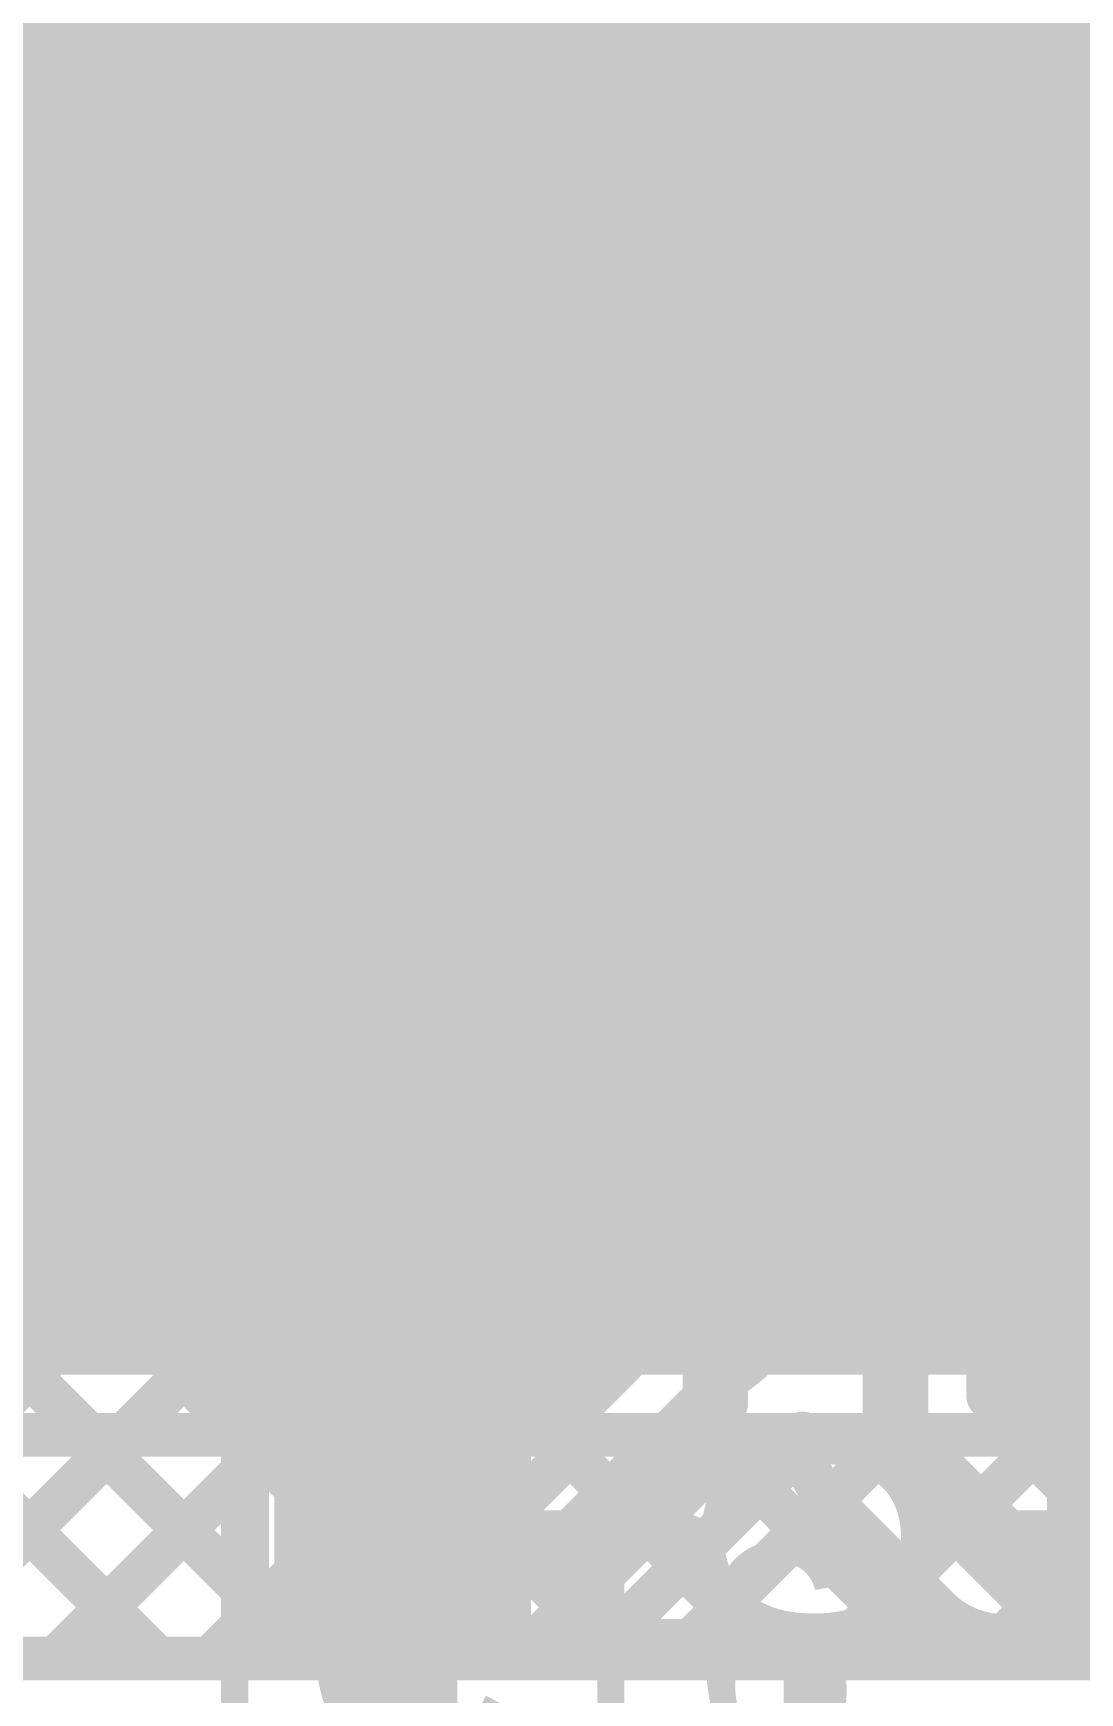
# Model space of a CAD drawing. Header units: millimetres. Extents: x 0 to 214, y 0 to 214.
# Drawn here: x 3.6401 to 3.8318, y 0.1417 to 0.4457 of the extents above; entities that cross this region are included whole.
import ezdxf

# ---------------------------------------------------------------- set-up
doc = ezdxf.new("R2010")
doc.units = ezdxf.units.MM
doc.header["$MEASUREMENT"] = 0
for name, color, linetype in [('BottomLayer', 5, 'Continuous'), ('BottomOverlay', 54, 'Continuous'), ('BottomPaste', 16, 'Continuous'), ('BottomSolder', 6, 'Continuous'), ('TopLayer', 1, 'Continuous'), ('TopOverlay', 2, 'Continuous'), ('TopPaste', 8, 'Continuous'), ('TopSolder', 216, 'Continuous'), ('ViaHoleLayer', 16, 'Continuous')]:
    doc.layers.add(name, color=color, linetype=linetype)
doc.styles.add('Arial', font='', dxfattribs={"height": 0.2})
doc.styles.get('Arial').set_extended_font_data('Arial')

# ---------------------------------------------------------------- blocks, each defined once
blk = doc.blocks.new('VT1H471MI135000CE0_136')
at = {"layer": 'TopLayer'}
blk.add_hatch(color=1, dxfattribs=at).paths.add_polyline_path([(0.08051, 0.03445), (0.32461, 0.03445), (0.32461, -0.03445), (0.08051, -0.03445)])
at = {"layer": 'TopPaste'}
blk.add_hatch(color=8, dxfattribs=at).paths.add_polyline_path([(0.08051, 0.03445), (0.32461, 0.03445), (0.32461, -0.03445), (0.08051, -0.03445)])
at = {"layer": 'TopSolder'}
blk.add_hatch(color=216, dxfattribs=at).paths.add_polyline_path([(0.07651, 0.03845), (0.32861, 0.03845), (0.32861, -0.03845), (0.07651, -0.03845)])
at = {"layer": 'TopOverlay'}
for points, const_width in [([(0.269, 0.043), (0.269, 0.27)], 0.005), ([(0.28422, 0.057), (0.34422, 0.057)], 0.01), ([(0.26758, -0.268), (0.26758, -0.042)], 0.005)]:
    blk.add_lwpolyline(points, dxfattribs=dict(at, const_width=const_width))
for points, const_width in [([(0.28172, 0.057, 1), (0.28672, 0.057, 1)], 0.005), ([(0.34172, 0.057, 1), (0.34672, 0.057, 1)], 0.005), ([(0.26775, 0.043, 1), (0.27025, 0.043, 1)], 0.0025), ([(0.26633, -0.042, 1), (0.26883, -0.042, 1)], 0.0025)]:
    blk.add_lwpolyline(points, format="xyb", close=True, dxfattribs=dict(at, const_width=const_width))
blk = doc.blocks.new('UWX1E101MCL1GB_137')
at = {"layer": 'TopOverlay', "const_width": 0.005}
for points in [[(0.168, -0.17), (0.168, -0.081)], [(0.168, -0.17), (-0.124, -0.17)]]:
    blk.add_lwpolyline(points, dxfattribs=at)
at = {"layer": 'TopOverlay', "const_width": 0.0025}
blk.add_lwpolyline([(0.16675, -0.17, 1), (0.16925, -0.17, 1)], format="xyb", close=True, dxfattribs=at)
blk.add_lwpolyline([(0.16675, -0.17, 1), (0.16925, -0.17, 1)], format="xyb", close=True, dxfattribs=at)
blk = doc.blocks.new('RES_0603_B_157')
at = {"layer": 'BottomLayer'}
for points in [[(-0.045, -0.0175), (-0.045, 0.0175), (-0.015, 0.0175), (-0.015, -0.0175)], [(0.015, -0.0175), (0.015, 0.0175), (0.045, 0.0175), (0.045, -0.0175)]]:
    blk.add_hatch(color=5, dxfattribs=at).paths.add_polyline_path(points)
at = {"layer": 'BottomPaste'}
for points in [[(-0.045, -0.0175), (-0.045, 0.0175), (-0.015, 0.0175), (-0.015, -0.0175)], [(0.015, -0.0175), (0.015, 0.0175), (0.045, 0.0175), (0.045, -0.0175)]]:
    blk.add_hatch(color=16, dxfattribs=at).paths.add_polyline_path(points)
at = {"layer": 'BottomSolder'}
for points in [[(-0.049, -0.0215), (-0.049, 0.0215), (-0.011, 0.0215), (-0.011, -0.0215)], [(0.011, -0.0215), (0.011, 0.0215), (0.049, 0.0215), (0.049, -0.0215)]]:
    blk.add_hatch(color=6, dxfattribs=at).paths.add_polyline_path(points)
at = {"layer": 'BottomOverlay', "const_width": 0.005}
for points in [[(-0.049, 0.021), (0.049, 0.021)], [(-0.049, 0.021), (-0.049, -0.021)], [(0.049, 0.021), (0.049, -0.021)], [(-0.049, -0.021), (0.049, -0.021)]]:
    blk.add_lwpolyline(points, dxfattribs=at)
at = {"layer": 'BottomOverlay', "const_width": 0.0025}
for points in [[(-0.05025, 0.021, 1), (-0.04775, 0.021, 1)], [(-0.05025, 0.021, 1), (-0.04775, 0.021, 1)], [(0.04775, 0.021, 1), (0.05025, 0.021, 1)], [(0.04775, 0.021, 1), (0.05025, 0.021, 1)], [(-0.05025, -0.021, 1), (-0.04775, -0.021, 1)], [(-0.05025, -0.021, 1), (-0.04775, -0.021, 1)], [(0.04775, -0.021, 1), (0.05025, -0.021, 1)], [(0.04775, -0.021, 1), (0.05025, -0.021, 1)]]:
    blk.add_lwpolyline(points, format="xyb", close=True, dxfattribs=at)
blk = doc.blocks.new('RES_0603_B_158')
at = {"layer": 'BottomLayer'}
for points in [[(-0.045, -0.0175), (-0.045, 0.0175), (-0.015, 0.0175), (-0.015, -0.0175)], [(0.015, -0.0175), (0.015, 0.0175), (0.045, 0.0175), (0.045, -0.0175)]]:
    blk.add_hatch(color=5, dxfattribs=at).paths.add_polyline_path(points)
at = {"layer": 'BottomPaste'}
for points in [[(-0.045, -0.0175), (-0.045, 0.0175), (-0.015, 0.0175), (-0.015, -0.0175)], [(0.015, -0.0175), (0.015, 0.0175), (0.045, 0.0175), (0.045, -0.0175)]]:
    blk.add_hatch(color=16, dxfattribs=at).paths.add_polyline_path(points)
at = {"layer": 'BottomSolder'}
for points in [[(-0.049, -0.0215), (-0.049, 0.0215), (-0.011, 0.0215), (-0.011, -0.0215)], [(0.011, -0.0215), (0.011, 0.0215), (0.049, 0.0215), (0.049, -0.0215)]]:
    blk.add_hatch(color=6, dxfattribs=at).paths.add_polyline_path(points)
at = {"layer": 'BottomOverlay', "const_width": 0.005}
for points in [[(-0.049, 0.021), (-0.049, -0.021)], [(-0.049, 0.021), (0.049, 0.021)], [(0.049, 0.021), (0.049, -0.021)], [(-0.049, -0.021), (0.049, -0.021)]]:
    blk.add_lwpolyline(points, dxfattribs=at)
at = {"layer": 'BottomOverlay', "const_width": 0.0025}
for points in [[(-0.05025, 0.021, 1), (-0.04775, 0.021, 1)], [(-0.05025, 0.021, 1), (-0.04775, 0.021, 1)], [(0.04775, 0.021, 1), (0.05025, 0.021, 1)], [(0.04775, 0.021, 1), (0.05025, 0.021, 1)], [(-0.05025, -0.021, 1), (-0.04775, -0.021, 1)], [(-0.05025, -0.021, 1), (-0.04775, -0.021, 1)], [(0.04775, -0.021, 1), (0.05025, -0.021, 1)], [(0.04775, -0.021, 1), (0.05025, -0.021, 1)]]:
    blk.add_lwpolyline(points, format="xyb", close=True, dxfattribs=at)

msp = doc.modelspace()

# ---------------------------------------------------------------- hatches: boundary and pattern name
at = {"layer": 'BottomLayer'}
h = msp.add_hatch(color=5, dxfattribs=at)
edge = h.paths.add_edge_path()
edge.add_arc((3.70773, 0.30258), 0.01181, 0, 360)
at = {"layer": 'BottomSolder'}
h = msp.add_hatch(color=6, dxfattribs=at)
edge = h.paths.add_edge_path()
edge.add_arc((3.70773, 0.30258), 0.00991, 0, 360)
at = {"layer": 'TopLayer'}
for points in [[(3.48046, 0.41378), (3.73079, 0.41378), (3.73079, 0.66575), (3.48046, 0.66575)], [(3.48145, 0.2), (4.00605, 0.2), (4.00605, 0.48169), (3.48145, 0.48169)]]:
    msp.add_hatch(color=1, dxfattribs=at).paths.add_polyline_path(points)
h = msp.add_hatch(color=1, dxfattribs=at)
edge = h.paths.add_edge_path()
edge.add_arc((3.70773, 0.30258), 0.01181, 0, 360)
at = {"layer": 'TopSolder'}
h = msp.add_hatch(color=216, dxfattribs=at)
edge = h.paths.add_edge_path()
edge.add_arc((3.70773, 0.30258), 0.00991, 0, 360)
at = {"layer": 'ViaHoleLayer'}
h = msp.add_hatch(color=16, dxfattribs=at)
edge = h.paths.add_edge_path()
edge.add_arc((3.70773, 0.30258), 0.00591, 0, 360)

# ---------------------------------------------------------------- linework, layer by layer
at = {"layer": 'BottomLayer'}
for points, const_width in [([(3.42896, 0.21569), (3.994, 0.78073)], 0.008), ([(3.4301, 0.18854), (3.994, 0.75245)], 0.008), ([(3.47055, 0.20072), (3.994, 0.72416)], 0.008), ([(3.48323, 0.18511), (3.994, 0.69588)], 0.008), ([(3.56805, 0.24165), (3.994, 0.6676)], 0.008), ([(3.548, 0.65889), (3.82342, 0.38346)], 0.008), ([(3.58512, 0.23043), (3.994, 0.63931)], 0.008), ([(3.548, 0.6306), (3.80928, 0.36932)], 0.008), ([(3.71114, 0.32817), (3.994, 0.61103)], 0.008), ([(3.54735, 0.60297), (3.79514, 0.35518)], 0.008), ([(3.53758, 0.58445), (3.781, 0.34104)], 0.008), ([(3.72878, 0.31752), (3.994, 0.58274)], 0.008), ([(3.52344, 0.57031), (3.76685, 0.32689)], 0.008), ([(3.69846, 0.56499), (3.85171, 0.41175)], 0.008), ([(3.5093, 0.55616), (3.75271, 0.31275)], 0.008), ([(3.67824, 0.55693), (3.83756, 0.39761)], 0.008), ([(3.73123, 0.29169), (3.994, 0.55446)], 0.008), ([(3.753, 0.31304), (3.994, 0.55404)], 0.008), ([(3.765, 0.301), (4.011, 0.547)], 0.012), ([(3.49516, 0.54202), (3.70881, 0.32837)], 0.008), ([(3.798, 0.295), (4.034, 0.531)], 0.012), ([(3.48102, 0.52788), (3.68879, 0.32011)], 0.008), ([(3.46687, 0.51374), (3.68227, 0.29834)], 0.008), ([(3.45273, 0.4996), (3.68423, 0.26809)], 0.008), ([(3.43859, 0.48545), (3.67623, 0.24781)], 0.008), ([(3.42445, 0.47131), (3.67623, 0.21952)], 0.008), ([(3.41478, 0.45269), (3.67923, 0.18824)], 0.008), ([(3.39846, 0.44073), (3.67923, 0.15996)], 0.008), ([(3.70773, 0.30258), (3.70773, 0.32439)], 0.01), ([(3.70773, 0.22917), (3.70773, 0.30258)], 0.025), ([(3.68592, 0.30258), (3.70773, 0.30258)], 0.01), ([(3.70773, 0.30258), (3.72954, 0.30258)], 0.01), ([(3.73352, 0.30366), (3.748, 0.28918)], 0.008), ([(3.748, 0.20204), (3.748, 0.301)], 0.008), ([(3.765, 0.195), (3.765, 0.301)], 0.012), ([(3.59151, 0.20854), (3.68215, 0.29917)], 0.008), ([(3.798, 0.18897), (3.798, 0.295)], 0.012), ([(3.815, 0.28796), (3.82403, 0.29699)], 0.008), ([(3.68423, 0.25817), (3.68423, 0.29191)], 0.008), ([(3.73123, 0.25817), (3.73123, 0.29191)], 0.008), ([(3.82573, 0.25817), (3.82573, 0.29191)], 0.008), ([(3.815, 0.19601), (3.815, 0.28796)], 0.008), ([(3.73123, 0.26341), (3.748, 0.28017)], 0.008), ([(3.815, 0.27875), (3.82573, 0.26802)], 0.008), ([(3.73123, 0.27766), (3.748, 0.2609)], 0.008), ([(3.6028, 0.19154), (3.68423, 0.27298)], 0.008), ([(3.815, 0.26232), (3.82573, 0.27305)], 0.008), ([(3.67623, 0.25817), (3.68423, 0.25817)], 0.008), ([(3.67623, 0.20017), (3.67623, 0.25817)], 0.008), ([(3.73123, 0.25817), (3.73923, 0.25817)], 0.008), ([(3.73923, 0.20017), (3.73923, 0.25817)], 0.008), ([(3.81773, 0.25817), (3.82573, 0.25817)], 0.008), ([(3.81773, 0.20017), (3.81773, 0.25817)], 0.008), ([(3.73923, 0.24312), (3.748, 0.25189)], 0.008), ([(3.815, 0.25046), (3.81773, 0.24773)], 0.008), ([(3.73923, 0.24138), (3.748, 0.23261)], 0.008), ([(3.61325, 0.17371), (3.67623, 0.23669)], 0.008), ([(3.815, 0.23404), (3.81773, 0.23677)], 0.008), ([(3.68023, 0.22917), (3.70773, 0.22917)], 0.01), ([(3.70773, 0.20417), (3.70773, 0.22917)], 0.01), ([(3.70773, 0.22917), (3.73523, 0.22917)], 0.01), ([(3.82173, 0.22917), (3.84923, 0.22917)], 0.01), ([(3.73923, 0.21484), (3.748, 0.2236)], 0.008), ([(3.815, 0.22218), (3.81773, 0.21945)], 0.008), ([(3.59011, 0.2208), (3.6629, 0.14801)], 0.008), ([(3.73923, 0.21309), (3.748, 0.20433)], 0.008), ([(3.61583, 0.14801), (3.67623, 0.20841)], 0.008), ([(3.815, 0.20575), (3.81773, 0.20849)], 0.008), ([(3.67623, 0.20017), (3.73923, 0.20017)], 0.008), ([(3.69128, 0.19517), (3.69628, 0.20017)], 0.008), ([(3.69559, 0.20017), (3.70059, 0.19517)], 0.008), ([(3.71957, 0.19517), (3.72457, 0.20017)], 0.008), ([(3.72387, 0.20017), (3.72887, 0.19517)], 0.008), ([(3.73623, 0.19027), (3.748, 0.20204)], 0.008), ([(3.81773, 0.20017), (3.88073, 0.20017)], 0.008), ([(3.8327, 0.19517), (3.8377, 0.20017)], 0.008), ([(3.73917, 0.16917), (3.765, 0.195)], 0.012), ([(3.67923, 0.19517), (3.73623, 0.19517)], 0.008), ([(3.67923, 0.14801), (3.67923, 0.19517)], 0.008), ([(3.73623, 0.19027), (3.73623, 0.19517)], 0.008), ([(3.815, 0.19601), (3.82073, 0.19027)], 0.008), ([(3.82073, 0.19517), (3.87773, 0.19517)], 0.008), ([(3.82073, 0.19027), (3.82073, 0.19517)], 0.008), ([(3.798, 0.18897), (3.81779, 0.16917)], 0.012), ([(3.64412, 0.14801), (3.67923, 0.18312)], 0.008), ([(3.75121, 0.15717), (3.777, 0.18296)], 0.008), ([(3.77318, 0.17914), (3.80108, 0.15124)], 0.008), ([(3.76049, 0.15124), (3.78609, 0.17684)], 0.008), ([(3.786, 0.17693), (3.80575, 0.15717)], 0.008), ([(3.70773, 0.1215), (3.70773, 0.16917)], 0.02), ([(3.70773, 0.16917), (3.73917, 0.16917)], 0.012), ([(3.81779, 0.16917), (3.84923, 0.16917)], 0.012), ([(3.75904, 0.165), (3.7728, 0.15124)], 0.008), ([(3.78878, 0.15124), (3.80023, 0.1627)], 0.008), ([(3.6724, 0.14801), (3.67923, 0.15484)], 0.008), ([(3.73623, 0.14801), (3.73623, 0.15217)], 0.008), ([(3.74312, 0.15264), (3.74775, 0.14801)], 0.008), ([(3.75279, 0.15124), (3.81228, 0.15124)], 0.008), ([(3.75279, 0.14801), (3.75279, 0.15124)], 0.008), ([(3.81228, 0.14801), (3.81228, 0.15124)], 0.008), ([(3.81383, 0.14801), (3.81799, 0.15217)], 0.008), ([(3.82073, 0.14801), (3.82073, 0.15217)], 0.008), ([(3.61325, 0.14801), (3.67923, 0.14801)], 0.008), ([(3.73623, 0.14801), (3.75279, 0.14801)], 0.008), ([(3.78254, 0.1215), (3.78254, 0.14724)], 0.01), ([(3.81228, 0.14801), (3.82073, 0.14801)], 0.008)]:
    msp.add_lwpolyline(points, dxfattribs=dict(at, const_width=const_width))
for points, const_width in [([(3.82142, 0.38346, 1), (3.82542, 0.38346, 1)], 0.004), ([(3.80728, 0.36932, 1), (3.81128, 0.36932, 1)], 0.004), ([(3.79314, 0.35518, 1), (3.79714, 0.35518, 1)], 0.004), ([(3.779, 0.34104, 1), (3.783, 0.34104, 1)], 0.004), ([(3.70681, 0.32837, 1), (3.71081, 0.32837, 1)], 0.004), ([(3.70914, 0.32817, 1), (3.71314, 0.32817, 1)], 0.004), ([(3.70523, 0.32439, 1), (3.71023, 0.32439, 1)], 0.005), ([(3.76485, 0.32689, 1), (3.76885, 0.32689, 1)], 0.004), ([(3.68679, 0.32011, 1), (3.69079, 0.32011, 1)], 0.004), ([(3.72678, 0.31752, 1), (3.73078, 0.31752, 1)], 0.004), ([(3.75071, 0.31275, 1), (3.75471, 0.31275, 1)], 0.004), ([(3.75098, 0.31302, 1), (3.75498, 0.31302, 1)], 0.004), ([(3.751, 0.31304, 1), (3.755, 0.31304, 1)], 0.004), ([(3.751, 0.31304, 1), (3.755, 0.31304, 1)], 0.004), ([(3.70148, 0.30258, 1), (3.71398, 0.30258, 1)], 0.0125), ([(3.68342, 0.30258, 1), (3.68842, 0.30258, 1)], 0.005), ([(3.70523, 0.30258, 1), (3.71023, 0.30258, 1)], 0.005), ([(3.70523, 0.30258, 1), (3.71023, 0.30258, 1)], 0.005), ([(3.70523, 0.30258, 1), (3.71023, 0.30258, 1)], 0.005), ([(3.72704, 0.30258, 1), (3.73204, 0.30258, 1)], 0.005), ([(3.73152, 0.30366, 1), (3.73552, 0.30366, 1)], 0.004), ([(3.73154, 0.30258, 1), (3.73554, 0.30258, 1)], 0.004), ([(3.73154, 0.30258, 1), (3.73554, 0.30258, 1)], 0.004), ([(3.746, 0.301, 1), (3.75, 0.301, 1)], 0.004), ([(3.746, 0.301, 1), (3.75, 0.301, 1)], 0.004), ([(3.746, 0.301, 1), (3.75, 0.301, 1)], 0.004), ([(3.762, 0.301, 1), (3.768, 0.301, 1)], 0.006), ([(3.762, 0.301, 1), (3.768, 0.301, 1)], 0.006), ([(3.68015, 0.29917, 1), (3.68415, 0.29917, 1)], 0.004), ([(3.68027, 0.29834, 1), (3.68427, 0.29834, 1)], 0.004), ([(3.795, 0.295, 1), (3.801, 0.295, 1)], 0.006), ([(3.795, 0.295, 1), (3.801, 0.295, 1)], 0.006), ([(3.82203, 0.29699, 1), (3.82603, 0.29699, 1)], 0.004), ([(3.82203, 0.29699, 1), (3.82603, 0.29699, 1)], 0.004), ([(3.68223, 0.29191, 1), (3.68623, 0.29191, 1)], 0.004), ([(3.68223, 0.29191, 1), (3.68623, 0.29191, 1)], 0.004), ([(3.72923, 0.29191, 1), (3.73323, 0.29191, 1)], 0.004), ([(3.72923, 0.29191, 1), (3.73323, 0.29191, 1)], 0.004), ([(3.72923, 0.29169, 1), (3.73323, 0.29169, 1)], 0.004), ([(3.82373, 0.29191, 1), (3.82773, 0.29191, 1)], 0.004), ([(3.82373, 0.29191, 1), (3.82773, 0.29191, 1)], 0.004), ([(3.746, 0.28918, 1), (3.75, 0.28918, 1)], 0.004), ([(3.813, 0.28796, 1), (3.817, 0.28796, 1)], 0.004), ([(3.813, 0.28796, 1), (3.817, 0.28796, 1)], 0.004), ([(3.746, 0.28017, 1), (3.75, 0.28017, 1)], 0.004), ([(3.813, 0.27875, 1), (3.817, 0.27875, 1)], 0.004), ([(3.72923, 0.27766, 1), (3.73323, 0.27766, 1)], 0.004), ([(3.68223, 0.27298, 1), (3.68623, 0.27298, 1)], 0.004), ([(3.82373, 0.27305, 1), (3.82773, 0.27305, 1)], 0.004), ([(3.68223, 0.26809, 1), (3.68623, 0.26809, 1)], 0.004), ([(3.82373, 0.26802, 1), (3.82773, 0.26802, 1)], 0.004), ([(3.72923, 0.26341, 1), (3.73323, 0.26341, 1)], 0.004), ([(3.746, 0.2609, 1), (3.75, 0.2609, 1)], 0.004), ([(3.813, 0.26232, 1), (3.817, 0.26232, 1)], 0.004), ([(3.67423, 0.25817, 1), (3.67823, 0.25817, 1)], 0.004), ([(3.67423, 0.25817, 1), (3.67823, 0.25817, 1)], 0.004), ([(3.68223, 0.25817, 1), (3.68623, 0.25817, 1)], 0.004), ([(3.68223, 0.25817, 1), (3.68623, 0.25817, 1)], 0.004), ([(3.72923, 0.25817, 1), (3.73323, 0.25817, 1)], 0.004), ([(3.72923, 0.25817, 1), (3.73323, 0.25817, 1)], 0.004), ([(3.73723, 0.25817, 1), (3.74123, 0.25817, 1)], 0.004), ([(3.73723, 0.25817, 1), (3.74123, 0.25817, 1)], 0.004), ([(3.81573, 0.25817, 1), (3.81973, 0.25817, 1)], 0.004), ([(3.81573, 0.25817, 1), (3.81973, 0.25817, 1)], 0.004), ([(3.82373, 0.25817, 1), (3.82773, 0.25817, 1)], 0.004), ([(3.82373, 0.25817, 1), (3.82773, 0.25817, 1)], 0.004), ([(3.746, 0.25189, 1), (3.75, 0.25189, 1)], 0.004), ([(3.813, 0.25046, 1), (3.817, 0.25046, 1)], 0.004), ([(3.67423, 0.24781, 1), (3.67823, 0.24781, 1)], 0.004), ([(3.81573, 0.24773, 1), (3.81973, 0.24773, 1)], 0.004), ([(3.73723, 0.24312, 1), (3.74123, 0.24312, 1)], 0.004), ([(3.73723, 0.24138, 1), (3.74123, 0.24138, 1)], 0.004), ([(3.67423, 0.23669, 1), (3.67823, 0.23669, 1)], 0.004), ([(3.70148, 0.22917, 1), (3.71398, 0.22917, 1)], 0.0125), ([(3.81573, 0.23677, 1), (3.81973, 0.23677, 1)], 0.004), ([(3.813, 0.23404, 1), (3.817, 0.23404, 1)], 0.004), ([(3.67773, 0.22917, 1), (3.68273, 0.22917, 1)], 0.005), ([(3.70523, 0.22917, 1), (3.71023, 0.22917, 1)], 0.005), ([(3.70523, 0.22917, 1), (3.71023, 0.22917, 1)], 0.005), ([(3.70523, 0.22917, 1), (3.71023, 0.22917, 1)], 0.005), ([(3.73273, 0.22917, 1), (3.73773, 0.22917, 1)], 0.005), ([(3.746, 0.23261, 1), (3.75, 0.23261, 1)], 0.004), ([(3.81923, 0.22917, 1), (3.82423, 0.22917, 1)], 0.005), ([(3.746, 0.2236, 1), (3.75, 0.2236, 1)], 0.004), ([(3.813, 0.22218, 1), (3.817, 0.22218, 1)], 0.004), ([(3.67423, 0.21952, 1), (3.67823, 0.21952, 1)], 0.004), ([(3.81573, 0.21945, 1), (3.81973, 0.21945, 1)], 0.004), ([(3.73723, 0.21484, 1), (3.74123, 0.21484, 1)], 0.004), ([(3.73723, 0.21309, 1), (3.74123, 0.21309, 1)], 0.004), ([(3.67423, 0.20841, 1), (3.67823, 0.20841, 1)], 0.004), ([(3.81573, 0.20849, 1), (3.81973, 0.20849, 1)], 0.004), ([(3.70523, 0.20417, 1), (3.71023, 0.20417, 1)], 0.005), ([(3.746, 0.20433, 1), (3.75, 0.20433, 1)], 0.004), ([(3.813, 0.20575, 1), (3.817, 0.20575, 1)], 0.004), ([(3.67423, 0.20017, 1), (3.67823, 0.20017, 1)], 0.004), ([(3.67423, 0.20017, 1), (3.67823, 0.20017, 1)], 0.004), ([(3.69359, 0.20017, 1), (3.69759, 0.20017, 1)], 0.004), ([(3.69428, 0.20017, 1), (3.69828, 0.20017, 1)], 0.004), ([(3.72187, 0.20017, 1), (3.72587, 0.20017, 1)], 0.004), ([(3.72257, 0.20017, 1), (3.72657, 0.20017, 1)], 0.004), ([(3.73723, 0.20017, 1), (3.74123, 0.20017, 1)], 0.004), ([(3.73723, 0.20017, 1), (3.74123, 0.20017, 1)], 0.004), ([(3.746, 0.20204, 1), (3.75, 0.20204, 1)], 0.004), ([(3.746, 0.20204, 1), (3.75, 0.20204, 1)], 0.004), ([(3.81573, 0.20017, 1), (3.81973, 0.20017, 1)], 0.004), ([(3.81573, 0.20017, 1), (3.81973, 0.20017, 1)], 0.004), ([(3.762, 0.195, 1), (3.768, 0.195, 1)], 0.006), ([(3.762, 0.195, 1), (3.768, 0.195, 1)], 0.006), ([(3.67723, 0.19517, 1), (3.68123, 0.19517, 1)], 0.004), ([(3.67723, 0.19517, 1), (3.68123, 0.19517, 1)], 0.004), ([(3.68928, 0.19517, 1), (3.69328, 0.19517, 1)], 0.004), ([(3.69859, 0.19517, 1), (3.70259, 0.19517, 1)], 0.004), ([(3.71757, 0.19517, 1), (3.72157, 0.19517, 1)], 0.004), ([(3.72687, 0.19517, 1), (3.73087, 0.19517, 1)], 0.004), ([(3.73423, 0.19517, 1), (3.73823, 0.19517, 1)], 0.004), ([(3.73423, 0.19517, 1), (3.73823, 0.19517, 1)], 0.004), ([(3.813, 0.19601, 1), (3.817, 0.19601, 1)], 0.004), ([(3.813, 0.19601, 1), (3.817, 0.19601, 1)], 0.004), ([(3.81873, 0.19517, 1), (3.82273, 0.19517, 1)], 0.004), ([(3.81873, 0.19517, 1), (3.82273, 0.19517, 1)], 0.004), ([(3.8307, 0.19517, 1), (3.8347, 0.19517, 1)], 0.004), ([(3.795, 0.18897, 1), (3.801, 0.18897, 1)], 0.006), ([(3.795, 0.18897, 1), (3.801, 0.18897, 1)], 0.006), ([(3.67723, 0.18824, 1), (3.68123, 0.18824, 1)], 0.004), ([(3.73423, 0.19027, 1), (3.73823, 0.19027, 1)], 0.004), ([(3.73423, 0.19027, 1), (3.73823, 0.19027, 1)], 0.004), ([(3.779, 0.18926, 1), (3.783, 0.18926, 1)], 0.004), ([(3.779, 0.18926, 1), (3.783, 0.18926, 1)], 0.004), ([(3.779, 0.18897, 1), (3.783, 0.18897, 1)], 0.004), ([(3.779, 0.18897, 1), (3.783, 0.18897, 1)], 0.004), ([(3.81873, 0.19027, 1), (3.82273, 0.19027, 1)], 0.004), ([(3.81873, 0.19027, 1), (3.82273, 0.19027, 1)], 0.004), ([(3.67723, 0.18312, 1), (3.68123, 0.18312, 1)], 0.004), ([(3.775, 0.18296, 1), (3.779, 0.18296, 1)], 0.004), ([(3.775, 0.18296, 1), (3.779, 0.18296, 1)], 0.004), ([(3.77502, 0.18298, 1), (3.77902, 0.18298, 1)], 0.004), ([(3.77118, 0.17914, 1), (3.77518, 0.17914, 1)], 0.004), ([(3.78398, 0.17694, 1), (3.78798, 0.17694, 1)], 0.004), ([(3.784, 0.17693, 1), (3.788, 0.17693, 1)], 0.004), ([(3.784, 0.17693, 1), (3.788, 0.17693, 1)], 0.004), ([(3.78409, 0.17684, 1), (3.78809, 0.17684, 1)], 0.004), ([(3.70273, 0.16917, 1), (3.71273, 0.16917, 1)], 0.01), ([(3.70473, 0.16917, 1), (3.71073, 0.16917, 1)], 0.006), ([(3.73617, 0.16917, 1), (3.74217, 0.16917, 1)], 0.006), ([(3.73617, 0.16917, 1), (3.74217, 0.16917, 1)], 0.006), ([(3.81479, 0.16917, 1), (3.82079, 0.16917, 1)], 0.006), ([(3.81479, 0.16917, 1), (3.82079, 0.16917, 1)], 0.006), ([(3.75704, 0.165, 1), (3.76104, 0.165, 1)], 0.004), ([(3.79823, 0.1627, 1), (3.80223, 0.1627, 1)], 0.004), ([(3.67723, 0.15996, 1), (3.68123, 0.15996, 1)], 0.004), ([(3.74919, 0.15715, 1), (3.75319, 0.15715, 1)], 0.004), ([(3.74921, 0.15717, 1), (3.75321, 0.15717, 1)], 0.004), ([(3.74921, 0.15717, 1), (3.75321, 0.15717, 1)], 0.004), ([(3.80375, 0.15717, 1), (3.80775, 0.15717, 1)], 0.004), ([(3.80375, 0.15717, 1), (3.80775, 0.15717, 1)], 0.004), ([(3.80377, 0.15715, 1), (3.80777, 0.15715, 1)], 0.004), ([(3.67723, 0.15484, 1), (3.68123, 0.15484, 1)], 0.004), ([(3.73423, 0.15217, 1), (3.73823, 0.15217, 1)], 0.004), ([(3.73717, 0.15217, 1), (3.74117, 0.15217, 1)], 0.004), ([(3.73717, 0.15217, 1), (3.74117, 0.15217, 1)], 0.004), ([(3.74112, 0.15264, 1), (3.74512, 0.15264, 1)], 0.004), ([(3.75079, 0.15124, 1), (3.75479, 0.15124, 1)], 0.004), ([(3.75079, 0.15124, 1), (3.75479, 0.15124, 1)], 0.004), ([(3.75849, 0.15124, 1), (3.76249, 0.15124, 1)], 0.004), ([(3.7708, 0.15124, 1), (3.7748, 0.15124, 1)], 0.004), ([(3.78678, 0.15124, 1), (3.79078, 0.15124, 1)], 0.004), ([(3.79908, 0.15124, 1), (3.80308, 0.15124, 1)], 0.004), ([(3.81028, 0.15124, 1), (3.81428, 0.15124, 1)], 0.004), ([(3.81028, 0.15124, 1), (3.81428, 0.15124, 1)], 0.004), ([(3.81579, 0.15217, 1), (3.81979, 0.15217, 1)], 0.004), ([(3.81579, 0.15217, 1), (3.81979, 0.15217, 1)], 0.004), ([(3.81599, 0.15217, 1), (3.81999, 0.15217, 1)], 0.004), ([(3.81873, 0.15217, 1), (3.82273, 0.15217, 1)], 0.004), ([(3.64212, 0.14801, 1), (3.64612, 0.14801, 1)], 0.004), ([(3.6609, 0.14801, 1), (3.6649, 0.14801, 1)], 0.004), ([(3.6704, 0.14801, 1), (3.6744, 0.14801, 1)], 0.004), ([(3.67723, 0.14801, 1), (3.68123, 0.14801, 1)], 0.004), ([(3.67723, 0.14801, 1), (3.68123, 0.14801, 1)], 0.004), ([(3.73423, 0.14801, 1), (3.73823, 0.14801, 1)], 0.004), ([(3.73423, 0.14801, 1), (3.73823, 0.14801, 1)], 0.004), ([(3.74575, 0.14801, 1), (3.74975, 0.14801, 1)], 0.004), ([(3.75079, 0.14801, 1), (3.75479, 0.14801, 1)], 0.004), ([(3.75079, 0.14801, 1), (3.75479, 0.14801, 1)], 0.004), ([(3.78004, 0.14724, 1), (3.78504, 0.14724, 1)], 0.005), ([(3.81028, 0.14801, 1), (3.81428, 0.14801, 1)], 0.004), ([(3.81028, 0.14801, 1), (3.81428, 0.14801, 1)], 0.004), ([(3.81183, 0.14801, 1), (3.81583, 0.14801, 1)], 0.004), ([(3.81873, 0.14801, 1), (3.82273, 0.14801, 1)], 0.004), ([(3.81873, 0.14801, 1), (3.82273, 0.14801, 1)], 0.004)]:
    msp.add_lwpolyline(points, format="xyb", close=True, dxfattribs=dict(at, const_width=const_width))
at = {"layer": 'BottomLayer', "const_width": 0.008}
for points in [[(3.68423, 0.29191, -1.23965), (3.73354, 0.30258)], [(3.748, 0.301, -0.199327), (3.753, 0.31304)], [(3.748, 0.301, -0.198912), (3.75298, 0.31302)], [(3.73354, 0.30258, -0.107003), (3.73123, 0.29191)], [(3.82573, 0.29191, -0.052087), (3.82403, 0.29699)], [(3.781, 0.18926, -0.111026), (3.777, 0.18296)], [(3.781, 0.18926, -0.110622), (3.77702, 0.18298)], [(3.78598, 0.17694, -0.198912), (3.781, 0.18897)], [(3.786, 0.17693, -0.199327), (3.781, 0.18897)], [(3.75121, 0.15717, -0.199327), (3.73917, 0.15217)], [(3.75119, 0.15715, -0.198912), (3.73917, 0.15217)], [(3.81779, 0.15217, -0.199327), (3.80575, 0.15717)], [(3.81779, 0.15217, -0.198912), (3.80577, 0.15715)]]:
    msp.add_lwpolyline(points, format="xyb", dxfattribs=at)
at = {"layer": 'TopLayer', "const_width": 0.008}
for points in [[(3.58114, 0.189), (4.01705, 0.189)], [(3.61583, 0.14801), (3.65683, 0.189)], [(3.6219, 0.189), (3.6629, 0.14801)], [(3.64412, 0.14801), (3.68511, 0.189)], [(3.65019, 0.189), (3.69118, 0.14801)], [(3.6724, 0.14801), (3.71339, 0.189)], [(3.67847, 0.189), (3.71947, 0.14801)], [(3.70069, 0.14801), (3.74168, 0.189)], [(3.70676, 0.189), (3.74775, 0.14801)], [(3.72897, 0.14801), (3.76996, 0.189)], [(3.73504, 0.189), (3.77603, 0.14801)], [(3.75726, 0.14801), (3.79825, 0.189)], [(3.76333, 0.189), (3.80432, 0.14801)], [(3.78554, 0.14801), (3.82653, 0.189)], [(3.79161, 0.189), (3.8326, 0.14801)], [(3.81383, 0.14801), (3.85482, 0.189)], [(3.8199, 0.189), (3.86088, 0.14801)], [(3.54015, 0.148), (4.086, 0.14801)]]:
    msp.add_lwpolyline(points, dxfattribs=at)
at = {"layer": 'TopLayer', "const_width": 0.004}
for points in [[(3.64819, 0.189, 1), (3.65219, 0.189, 1)], [(3.65483, 0.189, 1), (3.65883, 0.189, 1)], [(3.67647, 0.189, 1), (3.68047, 0.189, 1)], [(3.68311, 0.189, 1), (3.68711, 0.189, 1)], [(3.70476, 0.189, 1), (3.70876, 0.189, 1)], [(3.71139, 0.189, 1), (3.7154, 0.189, 1)], [(3.73304, 0.189, 1), (3.73704, 0.189, 1)], [(3.73968, 0.189, 1), (3.74368, 0.189, 1)], [(3.76133, 0.189, 1), (3.76533, 0.189, 1)], [(3.76796, 0.189, 1), (3.77196, 0.189, 1)], [(3.78961, 0.189, 1), (3.79361, 0.189, 1)], [(3.79625, 0.189, 1), (3.80025, 0.189, 1)], [(3.8179, 0.189, 1), (3.8219, 0.189, 1)], [(3.82453, 0.189, 1), (3.82853, 0.189, 1)], [(3.64212, 0.14801, 1), (3.64612, 0.14801, 1)], [(3.6609, 0.14801, 1), (3.6649, 0.14801, 1)], [(3.6704, 0.14801, 1), (3.6744, 0.14801, 1)], [(3.68918, 0.14801, 1), (3.69318, 0.14801, 1)], [(3.69869, 0.14801, 1), (3.70269, 0.14801, 1)], [(3.71747, 0.14801, 1), (3.72147, 0.14801, 1)], [(3.72697, 0.14801, 1), (3.73097, 0.14801, 1)], [(3.74575, 0.14801, 1), (3.74975, 0.14801, 1)], [(3.75526, 0.14801, 1), (3.75926, 0.14801, 1)], [(3.77403, 0.14801, 1), (3.77803, 0.14801, 1)], [(3.78354, 0.14801, 1), (3.78754, 0.14801, 1)], [(3.80232, 0.14801, 1), (3.80632, 0.14801, 1)], [(3.81183, 0.14801, 1), (3.81583, 0.14801, 1)], [(3.8306, 0.14801, 1), (3.8346, 0.14801, 1)]]:
    msp.add_lwpolyline(points, format="xyb", close=True, dxfattribs=at)

# ---------------------------------------------------------------- block references
for name, p, rotation in [('UWX1E101MCL1GB_137', (3.94109, 0.5122), 270), ('RES_0603_B_158', (3.70773, 0.19917), 90), ('RES_0603_B_157', (3.84923, 0.19917), 90)]:
    msp.add_blockref(name, p, dxfattribs=dict(rotation=rotation))
msp.add_blockref('VT1H471MI135000CE0_136', (3.4094, 0.39213))

# ---------------------------------------------------------------- texts
at = {"layer": 'BottomOverlay', "style": 'Arial'}
msp.add_text('#', height=0.055, rotation=360, dxfattribs=at).set_placement((3.69514, 0.25676))
at = {"layer": 'BottomOverlay', "style": 'Arial', "text_generation_flag": 2}
msp.add_text('Q26', height=0.04, rotation=270, dxfattribs=at).set_placement((3.76285, 0.14833))
at = {"layer": 'TopOverlay', "style": 'Arial'}
msp.add_text('C16', height=0.04, dxfattribs=at).set_placement((3.68902, 0.12901))

doc.saveas('drawing.dxf')
